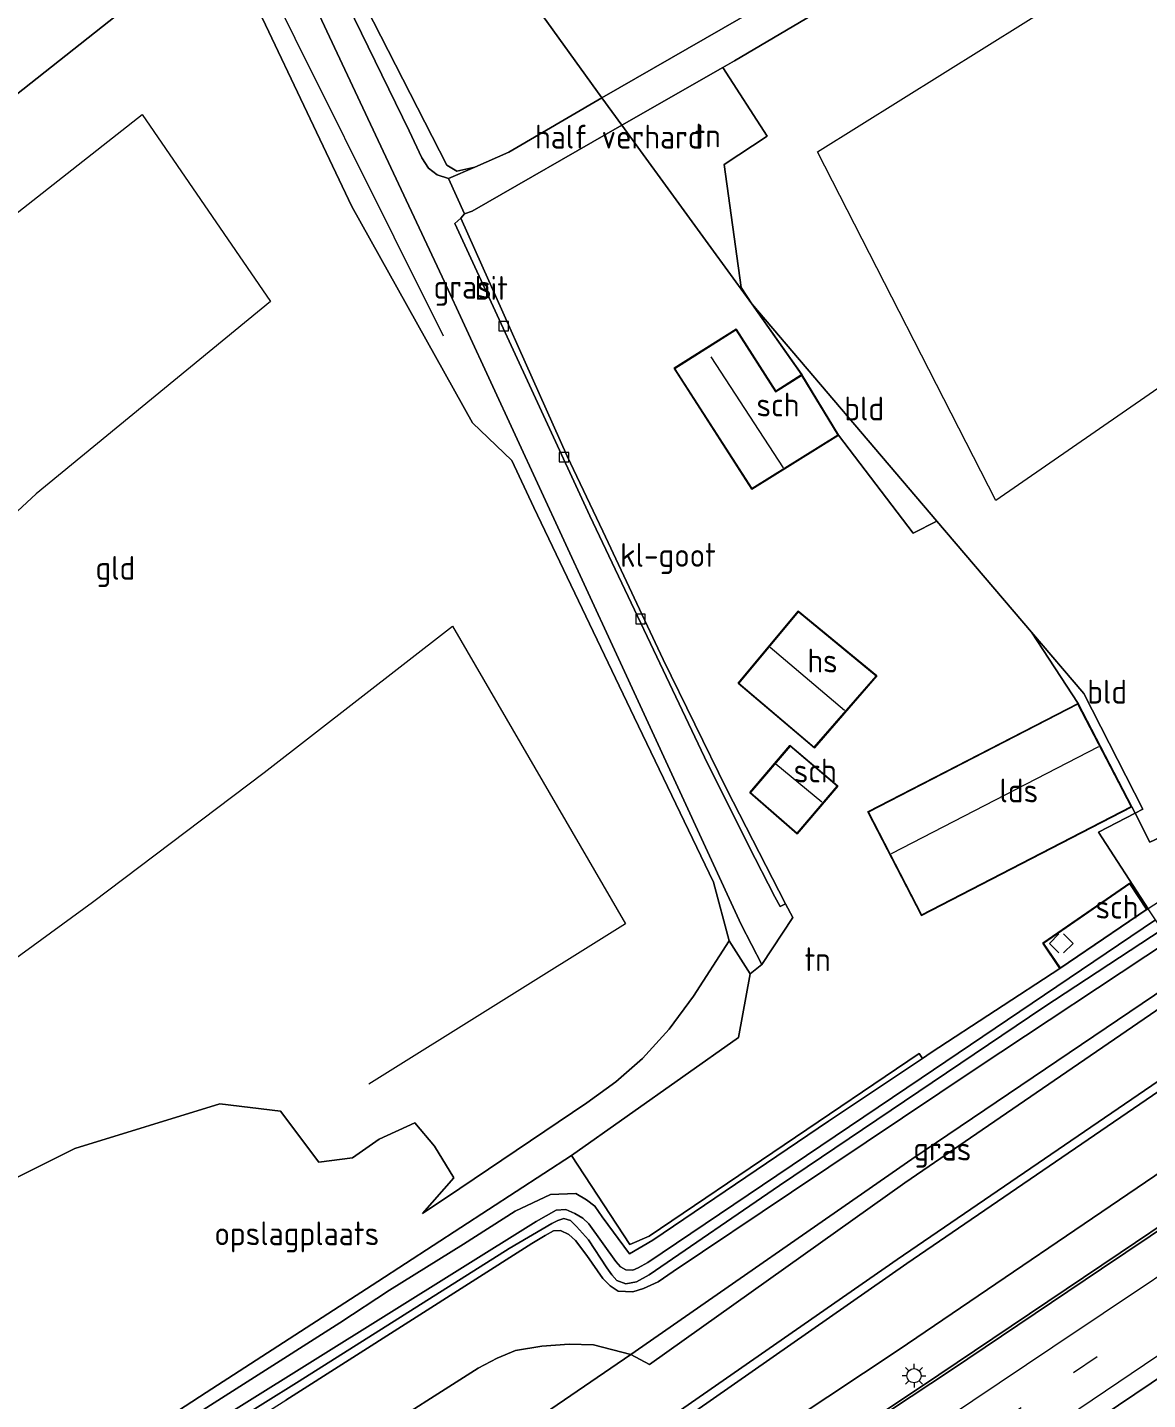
# Model space of a CAD drawing. Extents: x 253736 to 255979, y 477184 to 479215.
# Drawn here: x 254436.2 to 254554, y 477826.2 to 477970.5 of the extents above; entities that cross this region are included whole.
import ezdxf
from ezdxf.enums import TextEntityAlignment as Align

# ---------------------------------------------------------------- set-up
doc = ezdxf.new("R2010")
doc.units = 0
doc.linetypes.add('39strp', pattern=[12, 3, -9])
for name, color, linetype, lineweight in [('af-bs-doorgang', 8, 'Continuous', 18), ('af-bs-haag', 8, 'haag', 18), ('af-bs-rasterhekwerk', 8, 'hekwerk', 18), ('bp-b5-bomenstruiken', 8, 'Continuous', 18), ('bp-b5-grasland', 8, 'Continuous', 18), ('bp-bs-bomenrij', 8, 'laanbep', 18), ('gw-bs-insteekwatergang', 8, 'Continuous', 18), ('gw-bs-kruinlijn', 8, 'Continuous', 18), ('gw-bs-teenlijn', 8, 'Continuous', 18), ('kd-bs-dakrand', 8, 'Continuous', 18), ('kd-bs-maaiveldlijn', 8, 'Continuous', 18), ('kd-bs-nok', 8, 'Continuous', 18), ('mk-bs-39streep 0.15', 8, '39strp', 18), ('mk-bs-streep 0.15', 8, 'Continuous', 18), ('og-b5-bebouwing', 8, 'Continuous', 18), ('og-b5-grond_ingericht', 8, 'Continuous', 18), ('og-b5-water', 8, 'Continuous', 18), ('og-bs-hoogtelijn', 8, 'Continuous', 18), ('og-bs-hulpgeometrie', 8, 'Continuous', 18), ('og-bs-terreinafscheiding', 8, 'Continuous', 18), ('vh-b5-verh_soort', 8, 'Continuous', 18), ('wh-bs-kolk', 8, 'Continuous', 18), ('wh-bs-waterlijn', 8, 'Continuous', 18), ('wm-bs-lichtmast', 8, 'Continuous', 18)]:
    doc.layers.add(name, color=color, linetype=linetype, lineweight=lineweight)
doc.styles.add('rtw_iso', font='isocp.shx')
doc.linetypes.add('haag', pattern='A,7,-1.5,[1,RTW.shx,S=0.75,R=45,X=0,Y=0],-1.5', length=10)
doc.linetypes.add('hekwerk', pattern='A,7,-1.5,[1,RTW.shx,S=0.75,R=0,X=0,Y=0],-1.5', length=10)
doc.linetypes.add('laanbep', pattern='A,20,-1,[4,RTW.shx,S=0.75,R=0,X=0,Y=0],-1', length=22)

# ---------------------------------------------------------------- blocks, each defined once
blk = doc.blocks.new('dtbattr-r')
at = {"style": 'rtw_iso'}
blk.add_attdef('TAG', text='', height=2.5, dxfattribs=at).set_placement((0, 0), align=Align.MIDDLE_CENTER)
blk = doc.blocks.new('kolk')
blk.add_lwpolyline([(-0.5, -0.5), (0.5, -0.5), (0.5, 0.5), (-0.5, 0.5)], close=True)
blk = doc.blocks.new('RW1 Buren totaal_ACAD_1_FMEBLOCK76')
at = {"layer": 'og-b5-grond_ingericht'}
for points in [[(-5.55, 40.06, 23.86), (-0.29, 32.62, 23.85), (-3.02, 30.88, 23.85), (-7.19, 37.39, 23.85), (-13.69, 33.29, 23.85), (-5.52, 20.59, 23.85), (3.58, 26.26, 23.85), (11.42, 15.96, 23.72), (13.92, 17.22, 23.69), (23.88, 5.54, 23.57), (28.77, -1.96, 23.64), (6.65, -13.36, 23.64), (12.29, -24.24, 23.64), (34.42, -12.82, 23.64), (34.77, -13.49, 23.45), (30.93, -15.5, 23.51), (36.13, -23.53, 23.51), (36.03, -23.6, 23.52), (34.21, -20.87, 23.52), (25.05, -27.17, 23.52), (26.86, -29.81, 23.52), (13.33, -38.66, 23.43), (12.41, -39.28, 23.42), (12.06, -38.75, 23.48), (-16.32, -57.96, 23.41), (-18.38, -58.84, 23.41), (-24.49, -49.47, 23.55), (-6.94, -37.09, 23.62), (-5.7, -30.38, 23.62), (-4.48, -29.4, 23.69), (-1.23, -24.46, 23.83), (-1.98, -23.01, 23.76), (-8.21, -10.93, 23.84), (-14.85, 2.66, 23.92), (-21.21, 16.16, 23.95), (-24.94, 24.05, 23.95), (-36.13, 49.09, 23.85), (-35.74, 49.54, 23.82), (-34.93, 49.81, 23.81), (-19.22, 58.84, 23.84)], [(1.04, -6.63, 24.04), (7.62, 0.94, 24.04), (-0.67, 7.74, 24.04), (-6.98, 0.18, 24.04)], [(3.5, -10.66, 23.96), (-1.53, -6.39, 23.96), (-5.73, -11.33, 23.96), (-0.76, -15.65, 23.96)]]:
    blk.add_polyline3d(points, close=True, dxfattribs=at)
blk = doc.blocks.new('RW1 Buren totaal_ACAD_1_FMEBLOCK80')
at = {"layer": 'og-b5-grond_ingericht'}
for points in [[(42.3, 27.66, 23.36), (44.96, 28.61, 23.36), (45.62, 26.74, 23.41), (47.02, 23.42, 23.46), (47.23, 22.88, 23.48), (44.73, 19.21, 23.3), (41.5, 17.18, 23.29), (36.64, 13.27, 23.29), (5.61, -11.24, 22.98), (-2.16, -14.27, 22.98), (-17.75, -24.03, 22.95), (-34.61, -34.93, 22.95), (-44.69, -43.28, 22.91), (-47.23, -40.87, 22.91), (-30.47, -24.96, 22.89), (-25.17, -21.96, 22.93), (-21.63, -19.74, 22.95), (-16.74, -16.57, 22.93), (-14.22, -14.3, 22.93), (-25.96, 4.7, 22.91), (-7.64, 16.62, 23.78), (-12, 26.02, 23.65), (-4.19, 29.77, 23.69), (-1.06, 24.14, 23.74), (20.26, 35.24, 23.53), (23.83, 37.24, 23.54), (26.55, 39.1, 23.46), (32.65, 43.28, 23.29), (38.91, 28.89, 23.32), (39.51, 27.79, 23.33), (40.1, 26.99, 23.34), (40.98, 26.77, 23.35)], [(15.31, 19.97, 23.83), (10.7, 28.98, 23.83), (7.22, 27.08, 23.83), (6.92, 27.65, 23.83), (-1.28, 23.46, 23.83), (-4.32, 29.29, 23.83), (-11.51, 25.64, 23.83), (-6.66, 16.02, 23.83), (0.6, 19.56, 23.83), (0.5, 19.74, 23.83), (1.06, 20.01, 23.83), (4.09, 14.24, 23.83)]]:
    blk.add_polyline3d(points, close=True, dxfattribs=at)
blk = doc.blocks.new('nokplat')
for p, q in [((-0.25, 1), (-1.25, 0)), ((-1.25, 0), (-0.25, -1)), ((0.25, 1), (1.25, 0)), ((1.25, 0), (0.25, -1))]:
    blk.add_line(p, q)
blk = doc.blocks.new('lantaarnpaal')
for p, q in [((-0.75, 0), (-1.25, 0)), ((-0.88, 0.88), (-0.53, 0.53)), ((0, 0.75), (0, 1.25)), ((0.53, 0.53), (0.88, 0.88)), ((0.75, 0), (1.25, 0)), ((-0.53, -0.53), (-0.88, -0.88)), ((0, -0.75), (0, -1.25)), ((0.53, -0.53), (0.88, -0.88))]:
    blk.add_line(p, q)
blk.add_circle((0, 0), 0.75)
blk = doc.blocks.new('Deel_d28hz')
at = {"layer": 'af-bs-doorgang'}
for points in [[(254513.428, 477871.989, 23.691), (254516.673, 477876.929, 23.832)], [(254510.005, 477874.458, 23.61), (254512.208, 477871.009, 23.616)]]:
    blk.add_polyline3d(points, dxfattribs=at)
at = {"layer": 'af-bs-haag'}
blk.add_polyline3d([(254512.208, 477871.009, 23.616), (254510.972, 477864.298, 23.622), (254493.418, 477851.92, 23.547)], dxfattribs=at)
at = {"layer": 'af-bs-rasterhekwerk'}
for points in [[(254496.603, 477963.125, 23.877), (254518.334, 477975.625, 23.902), (254547.648, 477992.821, 23.782), (254563.469, 478001.972, 23.812), (254567.416, 478004.218, 23.785), (254569.641, 478004.716, 23.581), (254560.083, 478021.594, 23.05), (254552.646, 478034.727, 22.948), (254476.62, 477990.886, 23.637)], [(254498.691, 477960.225, 23.843), (254509.337, 477966.317, 23.833), (254510.535, 477967.003, 23.875), (254543.354, 477986.378, 23.788), (254561.595, 477996.942, 23.722), (254570.365, 478001, 23.668), (254579.736, 478005.228, 23.527), (254587.348, 478008.259, 23.482), (254592.489, 478010.174, 23.41), (254597.826, 478011.974, 23.374), (254602.681, 478013.83, 23.449), (254608.313, 478016.55, 23.356), (254613.556, 478019.86, 23.317), (254614.94, 478018.147, 23.302), (254635.767, 477995.244, 23.224), (254655.732, 477973.404, 23.269), (254670.026, 477957.378, 23.275), (254672.745, 477955.321, 23.104)], [(254496.603, 477963.125, 23.877), (254486.839, 477957.386, 23.775), (254483.233, 477955.825, 23.778), (254481.353, 477955.414, 23.781), (254480.31, 477956.052, 23.778), (254465.656, 477984.721, 23.76), (254476.62, 477990.886, 23.637)], [(254455.985, 477981.968, 23.457), (254456.195, 477981.429, 23.481), (254453.697, 477977.757, 23.301), (254450.468, 477975.73, 23.289), (254445.61, 477971.822, 23.292), (254414.578, 477947.311, 22.977), (254379.994, 477919.715, 22.962), (254376.729, 477916.878, 22.794), (254375.179, 477915.531, 22.794), (254356.523, 477897.772, 22.86), (254346.651, 477891.643, 22.797)], [(254456.195, 477981.429, 23.481), (254470.317, 477951.696, 23.1), (254483.003, 477928.959, 23.409), (254487.131, 477924.967, 23.694), (254489.45, 477920.041, 23.667), (254500.008, 477898, 23.856), (254508.329, 477880.627, 23.817), (254510.005, 477874.458, 23.61), (254506.234, 477868.644, 23.637), (254503.671, 477865.185, 23.565), (254500.861, 477862.103, 23.505), (254498.062, 477859.665, 23.385), (254495.022, 477857.444, 23.355), (254481.679, 477848.417, 23.508), (254477.76, 477845.81, 23.706), (254481.026, 477849.564, 23.538), (254479.004, 477852.887, 23.382), (254476.946, 477855.347, 23.295), (254473.182, 477853.635, 23.283), (254470.382, 477851.659, 23.334), (254466.838, 477851.202, 23.28), (254462.809, 477856.566, 23.151), (254456.441, 477857.338, 22.92), (254441.2, 477852.63, 22.644), (254434.588, 477849.332, 22.641)], [(254482.167, 477950.928, 23.82), (254482.98, 477951.197, 23.814), (254498.691, 477960.225, 23.843)], [(254516.673, 477876.929, 23.832), (254515.925, 477878.379, 23.76), (254509.694, 477890.455, 23.841)], [(254513.428, 477871.989, 23.691), (254512.208, 477871.009, 23.616)], [(254530.315, 477862.108, 23.415), (254529.969, 477862.641, 23.481), (254501.587, 477843.431, 23.406), (254499.529, 477842.55, 23.406), (254493.418, 477851.92, 23.547), (254473.054, 477838.656, 23.616), (254455, 477826.972, 23.37), (254440.852, 477817.768, 23.244), (254427.266, 477808.949, 23.298), (254406.956, 477795.659, 23.262), (254389.237, 477784.532, 23.478), (254369.043, 477771.442, 23.481), (254362.865, 477767.431, 23.483)]]:
    blk.add_polyline3d(points, dxfattribs=at)
at = {"layer": 'bp-b5-bomenstruiken'}
for points in [[(254562.848, 477865.018, 27.81), (254527.641, 477840.983, 27.783), (254502.004, 477823.135, 27.657)], [(254480.057, 477817.6, 23.169), (254499.657, 477830.994, 23.187), (254501.613, 477829.925, 24.303), (254528.446, 477849.032, 24.375), (254559.294, 477870.165, 24.384)], [(254471.94, 477822.119, 23.058), (254483.584, 477829.537, 23.148), (254485.606, 477830.593, 23.073), (254487.515, 477831.415, 23.097), (254490.294, 477831.863, 23.133), (254493.176, 477832.075, 23.154), (254495.723, 477831.981, 23.151), (254499.657, 477830.994, 23.187), (254480.057, 477817.6, 23.169)]]:
    blk.add_polyline3d(points, dxfattribs=at)
for points in [[(254563.357, 477864.281, 27.888), (254528.664, 477840.552, 27.906), (254496.137, 477817.825, 27.699), (254472.313, 477802.457, 27.684), (254448.265, 477787.514, 27.579), (254427.563, 477774.889, 27.552), (254418.193, 477769.23, 27.552), (254414.24, 477767.209, 27.465), (254413.54, 477766.996, 27.504), (254413.225, 477767.199, 27.507), (254413.346, 477767.523, 27.513), (254414.104, 477767.983, 27.507), (254440.393, 477784.179, 27.504), (254464.457, 477798.937, 27.585), (254482.926, 477810.315, 27.648), (254502.004, 477823.135, 27.657), (254527.641, 477840.983, 27.783), (254562.848, 477865.018, 27.81)], [(254567.461, 477858.338, 23.451), (254557.482, 477851.608, 23.451), (254527.856, 477831.49, 23.442), (254497.971, 477811.65, 23.535), (254472.118, 477794.437, 23.292), (254445.482, 477778.433, 23.292), (254423.849, 477765.151, 23.313), (254419.391, 477762.237, 23.313), (254415.754, 477760.2, 23.319), (254412.448, 477758.518, 23.271), (254409.125, 477757.389, 23.25), (254407.308, 477757.001, 23.247), (254414.24, 477767.209, 27.465), (254418.193, 477769.23, 27.552), (254427.563, 477774.889, 27.552), (254448.265, 477787.514, 27.579), (254472.313, 477802.457, 27.684), (254496.137, 477817.825, 27.699), (254528.664, 477840.552, 27.906), (254563.357, 477864.281, 27.888)]]:
    blk.add_polyline3d(points, close=True, dxfattribs=at)
at = {"layer": 'bp-b5-grasland'}
for points in [[(254459.618, 477987.32, 23.715), (254479.806, 477944.277, 23.727), (254497.706, 477905.534, 23.892), (254511.251, 477876.198, 23.757), (254513.428, 477871.989, 23.691), (254512.208, 477871.009, 23.616), (254510.005, 477874.458, 23.61), (254508.329, 477880.627, 23.817), (254500.008, 477898, 23.856), (254489.45, 477920.041, 23.667), (254487.131, 477924.967, 23.694), (254483.003, 477928.959, 23.409), (254470.317, 477951.696, 23.1), (254456.195, 477981.429, 23.481)], [(254554.803, 477876.671, 22.161), (254530.162, 477860.03, 22.194), (254501.442, 477840.649, 22.194), (254500.405, 477840.082, 22.194), (254499.851, 477839.856, 22.197), (254499.107, 477839.876, 22.2), (254498.566, 477840.196, 22.197), (254498.056, 477840.767, 22.197), (254495.221, 477844.731, 22.191), (254494.609, 477845.297, 22.173), (254493.744, 477845.815, 22.173), (254492.818, 477846.225, 22.167), (254491.811, 477846.159, 22.164), (254489.686, 477844.974, 22.164), (254450.699, 477820.603, 22.08)], [(254449.961, 477822.144, 23.361), (254469.046, 477834.316, 23.538), (254474.269, 477837.749, 23.607), (254482.038, 477842.592, 23.496), (254487.496, 477846.063, 23.484), (254491.197, 477847.816, 23.508), (254493.849, 477847.913, 23.514), (254494.973, 477847.232, 23.448), (254495.854, 477846.569, 23.391), (254496.624, 477845.442, 23.307), (254499.521, 477841.575, 23.274), (254501.976, 477843.013, 23.28), (254520.445, 477855.5, 23.424), (254530.315, 477862.108, 23.415), (254531.24, 477862.727, 23.43), (254544.767, 477871.575, 23.523), (254553.942, 477877.788, 23.523), (254554.038, 477877.853, 23.514)], [(254556.283, 477874.527, 23.325), (254536.078, 477861.113, 23.34), (254516.544, 477848.054, 23.247), (254504.117, 477839.692, 23.271), (254502.518, 477838.629, 23.271), (254500.974, 477837.927, 23.124), (254499.874, 477837.574, 23.058), (254498.31, 477837.641, 23.034), (254497.467, 477838.187, 23.013), (254496.718, 477838.983, 22.956), (254495.009, 477841.38, 22.854), (254493.831, 477842.951, 22.818), (254493.127, 477843.607, 22.764), (254492.267, 477844.019, 22.716), (254491.516, 477843.971, 22.698), (254490.649, 477843.496, 22.674), (254489.23, 477842.649, 22.701), (254463.382, 477826.19, 22.866)], [(254438.048, 477811.506, 21.939), (254464.785, 477828.17, 22.05), (254486.859, 477842.112, 22.083), (254491.343, 477844.77, 22.158), (254491.978, 477845.085, 22.158), (254492.592, 477845.271, 22.161), (254493.299, 477845.062, 22.149), (254493.952, 477844.439, 22.119), (254495.188, 477843.036, 22.101), (254497.118, 477840.096, 22.197), (254497.638, 477839.358, 22.176), (254498.186, 477838.762, 22.173), (254499.114, 477838.395, 22.167), (254500.262, 477838.623, 22.164), (254501.59, 477839.349, 22.164), (254515.28, 477848.746, 22.125), (254543.073, 477867.507, 22.161), (254555.506, 477875.653, 22.164)], [(254558.492, 477871.327, 23.37), (254529.194, 477851.504, 23.223), (254499.657, 477830.994, 23.187), (254495.723, 477831.981, 23.151), (254493.176, 477832.075, 23.154), (254490.294, 477831.863, 23.133), (254487.515, 477831.415, 23.097), (254485.606, 477830.593, 23.073), (254483.584, 477829.537, 23.148), (254471.94, 477822.119, 23.058)], [(254463.382, 477826.19, 22.866), (254489.23, 477842.649, 22.701), (254490.649, 477843.496, 22.674), (254491.516, 477843.971, 22.698), (254492.267, 477844.019, 22.716), (254493.127, 477843.607, 22.764), (254493.831, 477842.951, 22.818), (254495.009, 477841.38, 22.854), (254496.718, 477838.983, 22.956), (254497.467, 477838.187, 23.013), (254498.31, 477837.641, 23.034), (254499.874, 477837.574, 23.058), (254500.974, 477837.927, 23.124), (254502.518, 477838.629, 23.271), (254504.117, 477839.692, 23.271), (254516.544, 477848.054, 23.247), (254536.078, 477861.113, 23.34), (254556.283, 477874.527, 23.325)], [(254440.852, 477817.768, 23.244), (254455, 477826.972, 23.37), (254473.054, 477838.656, 23.616), (254493.418, 477851.92, 23.547), (254499.529, 477842.55, 23.406), (254501.587, 477843.431, 23.406), (254529.969, 477862.641, 23.481), (254530.315, 477862.108, 23.415), (254520.445, 477855.5, 23.424), (254501.976, 477843.013, 23.28), (254499.521, 477841.575, 23.274), (254496.624, 477845.442, 23.307), (254495.854, 477846.569, 23.391), (254494.973, 477847.232, 23.448), (254493.849, 477847.913, 23.514), (254491.197, 477847.816, 23.508), (254487.496, 477846.063, 23.484), (254482.038, 477842.592, 23.496), (254474.269, 477837.749, 23.607), (254469.046, 477834.316, 23.538), (254449.961, 477822.144, 23.361)]]:
    blk.add_polyline3d(points, dxfattribs=at)
for points in [[(254458.949, 477999.84, 23.79), (254465.656, 477984.721, 23.76), (254480.31, 477956.052, 23.778), (254481.353, 477955.414, 23.781), (254483.233, 477955.825, 23.778), (254480.477, 477954.62, 23.76), (254479.272, 477955.029, 23.748), (254478.372, 477955.736, 23.793), (254477.687, 477956.819, 23.82), (254476.334, 477959.657, 23.865), (254464.148, 477984.663, 23.667), (254453.956, 478006.634, 23.865), (254455.068, 478008.553, 23.787)], [(254559.294, 477870.165, 24.384), (254528.446, 477849.032, 24.375), (254501.613, 477829.925, 24.303), (254499.657, 477830.994, 23.187), (254529.194, 477851.504, 23.223), (254558.492, 477871.327, 23.37)], [(254570.122, 477854.485, 23.781), (254551.101, 477841.666, 23.746), (254530.118, 477827.548, 23.735), (254510.381, 477814.439, 23.666), (254491.089, 477801.6, 23.652), (254471.968, 477788.807, 23.579), (254452.223, 477775.536, 23.556), (254443.049, 477769.432, 23.555), (254439.525, 477767.24, 23.572), (254432.339, 477763.311, 23.52), (254416.518, 477754.488, 23.459), (254400.28, 477745.066, 23.415), (254384.634, 477735.82, 23.39), (254381.923, 477739.756, 23.241), (254384, 477740.951, 23.244), (254404.6, 477752.652, 23.247), (254410.482, 477754.505, 23.244), (254430.572, 477766.745, 23.187), (254453.124, 477781.341, 23.199), (254472.118, 477794.437, 23.292), (254497.971, 477811.65, 23.535), (254527.856, 477831.49, 23.442), (254557.482, 477851.608, 23.451), (254567.461, 477858.338, 23.451)]]:
    blk.add_polyline3d(points, close=True, dxfattribs=at)
at = {"layer": 'bp-bs-bomenrij'}
blk.add_polyline3d([(254479.956, 477938.072, 23.676), (254459.159, 477979.796, 23.67)], dxfattribs=at)
at = {"layer": 'gw-bs-insteekwatergang'}
for points in [[(254554.038, 477877.853, 23.514), (254553.942, 477877.788, 23.523)], [(254365.932, 477762.976, 22.81), (254391.923, 477780.111, 22.803), (254417.711, 477797.369, 22.875), (254437.08, 477809.613, 22.938), (254463.382, 477826.19, 22.866), (254489.23, 477842.649, 22.701), (254490.649, 477843.496, 22.674), (254491.516, 477843.971, 22.698), (254492.267, 477844.019, 22.716), (254493.127, 477843.607, 22.764), (254493.831, 477842.951, 22.818), (254495.009, 477841.38, 22.854), (254496.718, 477838.983, 22.956), (254497.467, 477838.187, 23.013), (254498.31, 477837.641, 23.034), (254499.874, 477837.574, 23.058), (254500.974, 477837.927, 23.124), (254502.518, 477838.629, 23.271), (254504.117, 477839.692, 23.271), (254516.544, 477848.054, 23.247), (254536.078, 477861.113, 23.34), (254556.283, 477874.527, 23.325)], [(254544.767, 477871.575, 23.523), (254531.24, 477862.727, 23.43), (254530.315, 477862.108, 23.415), (254520.445, 477855.5, 23.424), (254501.976, 477843.013, 23.28)], [(254363.464, 477766.561, 23.57), (254374.31, 477773.638, 23.607), (254388.386, 477783.029, 23.511), (254407.111, 477795.092, 23.307), (254431.161, 477810.281, 23.298), (254449.961, 477822.144, 23.361), (254469.046, 477834.316, 23.538), (254474.269, 477837.749, 23.607), (254482.038, 477842.592, 23.496), (254487.496, 477846.063, 23.484), (254491.197, 477847.816, 23.508), (254493.849, 477847.913, 23.514), (254494.973, 477847.232, 23.448), (254495.854, 477846.569, 23.391), (254496.624, 477845.442, 23.307), (254499.521, 477841.575, 23.274), (254501.976, 477843.013, 23.28)]]:
    blk.add_polyline3d(points, dxfattribs=at)
at = {"layer": 'gw-bs-kruinlijn'}
blk.add_polyline3d([(254563.357, 477864.281, 27.888), (254528.664, 477840.552, 27.906), (254496.137, 477817.825, 27.699), (254472.313, 477802.457, 27.684), (254448.265, 477787.514, 27.579), (254427.563, 477774.889, 27.552), (254418.193, 477769.23, 27.552), (254414.24, 477767.209, 27.465), (254413.54, 477766.996, 27.504), (254413.225, 477767.199, 27.507), (254413.346, 477767.523, 27.513), (254414.104, 477767.983, 27.507), (254440.393, 477784.179, 27.504), (254464.457, 477798.937, 27.585), (254482.926, 477810.315, 27.648), (254502.004, 477823.135, 27.657), (254527.641, 477840.983, 27.783), (254562.848, 477865.018, 27.81)], dxfattribs=at)
at = {"layer": 'gw-bs-teenlijn'}
blk.add_polyline3d([(254558.492, 477871.327, 23.37), (254529.194, 477851.504, 23.223), (254499.657, 477830.994, 23.187), (254480.057, 477817.6, 23.169)], dxfattribs=at)
at = {"layer": 'kd-bs-dakrand'}
for points in [[(254510.703, 477938.712, 25.996), (254514.871, 477932.196, 25.966), (254517.606, 477933.934, 25.318), (254521.421, 477927.662, 25.487), (254512.401, 477922.043, 25.919), (254504.289, 477934.664, 25.87), (254510.703, 477938.712, 25.996)], [(254525.455, 477902.317, 26.404), (254517.24, 477909.053, 26.58), (254510.997, 477901.576, 26.51), (254518.939, 477894.826, 26.55), (254525.455, 477902.317, 26.404)], [(254552.256, 477888.585, 25.865), (254546.653, 477899.359, 25.639), (254524.622, 477888.011, 25.552), (254530.222, 477877.216, 25.733), (254552.256, 477888.585, 25.865)], [(254521.341, 477890.724, 26.028), (254516.385, 477894.928, 26.03), (254512.247, 477890.065, 25.614), (254517.141, 477885.812, 25.576), (254521.341, 477890.724, 26.028)], [(254553.873, 477877.801, 25.223), (254552.107, 477880.452, 25.575), (254543.026, 477874.205, 25.68), (254544.78, 477871.644, 25.26), (254553.873, 477877.801, 25.223)]]:
    blk.add_polyline3d(points, dxfattribs=at)
at = {"layer": 'kd-bs-maaiveldlijn'}
for points in [[(254512.386, 477921.975, 23.85), (254521.489, 477927.646, 23.85), (254517.622, 477934.003, 23.85), (254514.886, 477932.265, 23.85), (254510.718, 477938.781, 23.85), (254504.22, 477934.679, 23.85), (254512.386, 477921.975, 23.85)], [(254518.944, 477894.756, 24.036), (254525.527, 477902.323, 24.036), (254517.233, 477909.123, 24.036), (254510.927, 477901.57, 24.036), (254518.944, 477894.756, 24.036)], [(254552.323, 477888.564, 23.637), (254546.674, 477899.426, 23.637), (254524.555, 477888.032, 23.637), (254530.201, 477877.149, 23.637), (254552.323, 477888.564, 23.637)], [(254521.411, 477890.73, 23.961), (254516.379, 477894.998, 23.961), (254512.177, 477890.06, 23.961), (254517.146, 477885.741, 23.961), (254521.411, 477890.73, 23.961)], [(254552.121, 477880.522, 23.523), (254542.957, 477874.218, 23.523), (254544.767, 477871.575, 23.523), (254553.942, 477877.788, 23.523), (254552.121, 477880.522, 23.523)]]:
    blk.add_polyline3d(points, dxfattribs=at)
at = {"layer": 'kd-bs-nok'}
for points in [[(254508.067, 477935.896, 28.389), (254515.659, 477924.227, 28.401)], [(254522.13, 477898.689, 31.245), (254514.284, 477905.334, 31.23)], [(254527.041, 477883.651, 27.774), (254548.854, 477894.895, 27.765)], [(254519.742, 477889.066, 28.374), (254514.912, 477893.069, 28.374)]]:
    blk.add_polyline3d(points, dxfattribs=at)
at = {"layer": 'mk-bs-39streep 0.15'}
blk.add_polyline3d([(254574.567, 477848.047, 24.011), (254558.652, 477837.402, 23.983), (254540.7, 477825.377, 23.951), (254516.286, 477809.016, 23.903), (254495.732, 477795.25, 23.896), (254473.347, 477780.37, 23.848), (254454.252, 477767.606, 23.83), (254445.699, 477761.922, 23.821), (254430.356, 477751.749, 23.795), (254415.33, 477742.091, 23.795), (254398.076, 477731.188, 23.747)], dxfattribs=at)
at = {"layer": 'mk-bs-streep 0.15'}
for points in [[(254572.572, 477850.936, 23.965), (254565.283, 477845.974, 23.962), (254544.013, 477831.751, 23.923), (254513.158, 477811.045, 23.871), (254489.678, 477795.382, 23.831), (254469.944, 477782.239, 23.8), (254448.423, 477767.83, 23.794)], [(254576.537, 477845.194, 24.086), (254560.458, 477834.469, 24.066), (254542.775, 477822.532, 24.049), (254518.21, 477806.147, 23.991), (254497.642, 477792.356, 23.967), (254475.347, 477777.546, 23.918), (254456.114, 477764.64, 23.917), (254448.905, 477759.867, 23.905), (254432.318, 477748.924, 23.88), (254417.29, 477739.228, 23.887), (254399.936, 477728.274, 23.843)]]:
    blk.add_polyline3d(points, dxfattribs=at)
at = {"layer": 'og-b5-bebouwing'}
for points in [[(254517.622, 477934.003, 23.85), (254521.489, 477927.646, 23.85), (254512.386, 477921.975, 23.85), (254504.22, 477934.679, 23.85), (254510.718, 477938.781, 23.85), (254514.886, 477932.265, 23.85)], [(254518.944, 477894.756, 24.036), (254510.927, 477901.57, 24.036), (254517.233, 477909.123, 24.036), (254525.527, 477902.323, 24.036)], [(254552.323, 477888.564, 23.637), (254530.201, 477877.149, 23.637), (254524.555, 477888.032, 23.637), (254546.674, 477899.426, 23.637)], [(254521.411, 477890.73, 23.961), (254517.146, 477885.741, 23.961), (254512.177, 477890.06, 23.961), (254516.379, 477894.998, 23.961)], [(254553.942, 477877.788, 23.523), (254544.767, 477871.575, 23.523), (254542.957, 477874.218, 23.523), (254552.121, 477880.522, 23.523)]]:
    blk.add_polyline3d(points, close=True, dxfattribs=at)
at = {"layer": 'og-b5-grond_ingericht'}
for points in [[(254560.083, 478021.594, 23.05), (254569.641, 478004.716, 23.581), (254567.416, 478004.218, 23.785), (254563.469, 478001.972, 23.812), (254547.648, 477992.821, 23.782), (254518.334, 477975.625, 23.902), (254496.603, 477963.125, 23.877), (254476.62, 477990.886, 23.637), (254552.646, 478034.727, 22.948)], [(254496.603, 477963.125, 23.877), (254486.839, 477957.386, 23.775), (254483.233, 477955.825, 23.778), (254481.353, 477955.414, 23.781), (254480.31, 477956.052, 23.778), (254465.656, 477984.721, 23.76), (254476.62, 477990.886, 23.637)], [(254512.357, 477941.451, 23.86), (254498.691, 477960.225, 23.843), (254509.337, 477966.317, 23.833), (254513.984, 477959.101, 23.755), (254509.476, 477956.105, 23.938), (254511.245, 477943.155, 23.857)], [(254531.831, 477918.606, 23.691), (254529.331, 477917.348, 23.715), (254521.489, 477927.646, 23.85), (254517.622, 477934.003, 23.85), (254512.357, 477941.451, 23.86)], [(254552.677, 477887.895, 23.451), (254552.323, 477888.564, 23.637), (254546.674, 477899.426, 23.637), (254541.79, 477906.923, 23.574), (254547.274, 477900.491, 23.517), (254553.485, 477888.317, 23.394)], [(254559.007, 477881.072, 23.224), (254554.038, 477877.853, 23.514), (254548.837, 477885.891, 23.514), (254552.677, 477887.895, 23.451), (254554.213, 477884.867, 23.431), (254555.809, 477885.569, 23.386)]]:
    blk.add_polyline3d(points, close=True, dxfattribs=at)
for points in [[(254655.732, 477973.404, 23.269), (254670.026, 477957.378, 23.275), (254672.745, 477955.321, 23.104), (254671.585, 477954.546, 23.074), (254667.228, 477952.028, 23.074), (254663.285, 477949.465, 23.179), (254642.834, 477936.984, 23.149), (254617.3, 477919.829, 23.158), (254574.264, 477890.956, 23.065), (254559.007, 477881.072, 23.224), (254555.809, 477885.569, 23.386), (254554.213, 477884.867, 23.431), (254552.677, 477887.895, 23.451), (254553.485, 477888.317, 23.394), (254547.274, 477900.491, 23.517), (254541.79, 477906.923, 23.574), (254531.831, 477918.606, 23.691), (254512.357, 477941.451, 23.86), (254511.245, 477943.155, 23.857), (254509.476, 477956.105, 23.938), (254513.984, 477959.101, 23.755), (254509.337, 477966.317, 23.833), (254510.535, 477967.003, 23.875), (254543.354, 477986.378, 23.788)], [(254414.578, 477947.311, 22.977), (254445.61, 477971.822, 23.292)], [(254456.195, 477981.429, 23.481), (254470.317, 477951.696, 23.1), (254483.003, 477928.959, 23.409), (254487.131, 477924.967, 23.694), (254489.45, 477920.041, 23.667), (254500.008, 477898, 23.856), (254508.329, 477880.627, 23.817), (254510.005, 477874.458, 23.61), (254506.234, 477868.644, 23.637), (254503.671, 477865.185, 23.565), (254500.861, 477862.103, 23.505), (254498.062, 477859.665, 23.385), (254495.022, 477857.444, 23.355), (254481.679, 477848.417, 23.508), (254477.76, 477845.81, 23.706), (254481.026, 477849.564, 23.538), (254479.004, 477852.887, 23.382), (254476.946, 477855.347, 23.295), (254473.182, 477853.635, 23.283), (254470.382, 477851.659, 23.334), (254466.838, 477851.202, 23.28), (254462.809, 477856.566, 23.151), (254456.441, 477857.338, 22.92), (254441.2, 477852.63, 22.644), (254434.588, 477849.332, 22.641)], [(254434.588, 477849.332, 22.641), (254441.2, 477852.63, 22.644), (254456.441, 477857.338, 22.92), (254462.809, 477856.566, 23.151), (254466.838, 477851.202, 23.28), (254470.382, 477851.659, 23.334), (254473.182, 477853.635, 23.283), (254476.946, 477855.347, 23.295), (254479.004, 477852.887, 23.382), (254481.026, 477849.564, 23.538), (254477.76, 477845.81, 23.706), (254481.679, 477848.417, 23.508), (254495.022, 477857.444, 23.355), (254498.062, 477859.665, 23.385), (254500.861, 477862.103, 23.505), (254503.671, 477865.185, 23.565), (254506.234, 477868.644, 23.637), (254510.005, 477874.458, 23.61), (254512.208, 477871.009, 23.616), (254510.972, 477864.298, 23.622), (254493.418, 477851.92, 23.547), (254473.054, 477838.656, 23.616), (254455, 477826.972, 23.37), (254440.852, 477817.768, 23.244)]]:
    blk.add_polyline3d(points, dxfattribs=at)
at = {"layer": 'og-b5-water'}
for points in [[(254555.506, 477875.653, 22.164), (254543.073, 477867.507, 22.161), (254515.28, 477848.746, 22.125), (254501.59, 477839.349, 22.164), (254500.262, 477838.623, 22.164), (254499.114, 477838.395, 22.167), (254498.186, 477838.762, 22.173), (254497.638, 477839.358, 22.176), (254497.118, 477840.096, 22.197), (254495.188, 477843.036, 22.101), (254493.952, 477844.439, 22.119), (254493.299, 477845.062, 22.149), (254492.592, 477845.271, 22.161), (254491.978, 477845.085, 22.158), (254491.343, 477844.77, 22.158), (254486.859, 477842.112, 22.083), (254464.785, 477828.17, 22.05), (254438.048, 477811.506, 21.939)], [(254450.699, 477820.603, 22.08), (254489.686, 477844.974, 22.164), (254491.811, 477846.159, 22.164), (254492.818, 477846.225, 22.167), (254493.744, 477845.815, 22.173), (254494.609, 477845.297, 22.173), (254495.221, 477844.731, 22.191), (254498.056, 477840.767, 22.197), (254498.566, 477840.196, 22.197), (254499.107, 477839.876, 22.2), (254499.851, 477839.856, 22.197), (254500.405, 477840.082, 22.194), (254501.442, 477840.649, 22.194), (254530.162, 477860.03, 22.194), (254554.803, 477876.671, 22.161)]]:
    blk.add_polyline3d(points, dxfattribs=at)
at = {"layer": 'og-bs-hoogtelijn'}
for points in [[(254562.785, 477896.505, 23.236), (254601.147, 477922.172, 23.296), (254653.963, 477956.891, 23.155), (254629.599, 477984.038, 23.257), (254586.402, 477954.2, 23.449), (254538.022, 477920.782, 23.512), (254519.286, 477957.442, 23.77), (254567.48, 477987.559, 23.776), (254610.216, 478007.628, 23.392)], [(254388.794, 477914.637, 22.932), (254413.239, 477933.841, 22.875), (254448.283, 477961.371, 23.082), (254461.754, 477941.701, 22.953), (254437.113, 477921.483, 22.98), (254427.771, 477912.806, 22.911), (254418.083, 477902.555, 22.44), (254404.11, 477891.272, 22.362), (254424.822, 477865.263, 22.437), (254443.05, 477878.553, 22.593), (254461.107, 477892.179, 22.908), (254480.888, 477907.567, 23.106), (254499.102, 477876.27, 23.268), (254472.114, 477859.421, 23.106)]]:
    blk.add_polyline3d(points, dxfattribs=at)
at = {"layer": 'og-bs-hulpgeometrie'}
blk.add_polyline3d([(254567.461, 477858.338, 23.451), (254563.357, 477864.281, 27.888), (254562.848, 477865.018, 27.81), (254559.294, 477870.165, 24.384), (254558.492, 477871.327, 23.37), (254556.283, 477874.527, 23.325), (254555.506, 477875.653, 22.164), (254554.803, 477876.671, 22.161), (254554.038, 477877.853, 23.514), (254548.837, 477885.891, 23.514), (254552.677, 477887.895, 23.451), (254553.485, 477888.317, 23.394), (254547.274, 477900.491, 23.517), (254541.79, 477906.923, 23.574), (254531.831, 477918.606, 23.691), (254512.357, 477941.451, 23.86), (254498.691, 477960.225, 23.843), (254496.603, 477963.125, 23.877), (254476.62, 477990.886, 23.637), (254466.812, 478004.512, 23.628), (254459.773, 478014.291, 23.617)], dxfattribs=at)
at = {"layer": 'og-bs-terreinafscheiding'}
for points in [[(254454.138, 478010.425, 23.712), (254455.068, 478008.553, 23.787), (254453.956, 478006.634, 23.865), (254464.148, 477984.663, 23.667), (254476.334, 477959.657, 23.865), (254477.687, 477956.819, 23.82), (254478.372, 477955.736, 23.793), (254479.272, 477955.029, 23.748), (254480.477, 477954.62, 23.76), (254482.167, 477950.928, 23.82), (254481.777, 477950.478, 23.85)], [(254449.767, 478007.427, 23.802), (254459.618, 477987.32, 23.715), (254479.806, 477944.277, 23.727), (254497.706, 477905.534, 23.892), (254511.251, 477876.198, 23.757), (254513.428, 477871.989, 23.691)], [(254512.357, 477941.451, 23.86), (254511.245, 477943.155, 23.857), (254509.476, 477956.105, 23.938), (254513.984, 477959.101, 23.755), (254509.337, 477966.317, 23.833)], [(254483.233, 477955.825, 23.778), (254480.477, 477954.62, 23.76)], [(254509.694, 477890.455, 23.841), (254503.062, 477904.051, 23.925), (254496.696, 477917.55, 23.949), (254492.966, 477925.433, 23.952), (254481.777, 477950.478, 23.85), (254481.132, 477949.887, 23.79), (254495.336, 477919.177, 23.91), (254507.392, 477893.777, 23.841), (254512.02, 477884.514, 23.832), (254514.801, 477879.096, 23.79), (254515.34, 477878.098, 23.76), (254515.925, 477878.379, 23.76)], [(254512.357, 477941.451, 23.86), (254517.622, 477934.003, 23.85)], [(254521.489, 477927.646, 23.85), (254529.331, 477917.348, 23.715), (254531.831, 477918.606, 23.691)], [(254546.674, 477899.426, 23.637), (254541.79, 477906.923, 23.574)], [(254552.323, 477888.564, 23.637), (254552.677, 477887.895, 23.451)], [(254552.677, 477887.895, 23.451), (254554.213, 477884.867, 23.431), (254555.809, 477885.569, 23.386), (254559.007, 477881.072, 23.224)], [(254370.419, 477756.461, 22.812), (254391.69, 477770.145, 22.806), (254417.905, 477786.854, 22.923), (254444.267, 477803.821, 22.947), (254471.94, 477822.119, 23.058), (254483.584, 477829.537, 23.148), (254485.606, 477830.593, 23.073), (254487.515, 477831.415, 23.097), (254490.294, 477831.863, 23.133), (254493.176, 477832.075, 23.154), (254495.723, 477831.981, 23.151), (254499.657, 477830.994, 23.187), (254501.613, 477829.925, 24.303), (254528.446, 477849.032, 24.375), (254559.294, 477870.165, 24.384)], [(254472.118, 477794.437, 23.292), (254497.971, 477811.65, 23.535), (254527.856, 477831.49, 23.442), (254557.482, 477851.608, 23.451), (254567.461, 477858.338, 23.451)], [(254384.634, 477735.82, 23.39), (254400.28, 477745.066, 23.415), (254416.518, 477754.488, 23.459), (254432.339, 477763.311, 23.52), (254439.525, 477767.24, 23.572), (254443.049, 477769.432, 23.555), (254452.223, 477775.536, 23.556), (254471.968, 477788.807, 23.579), (254491.089, 477801.6, 23.652), (254510.381, 477814.439, 23.666), (254530.118, 477827.548, 23.735), (254551.101, 477841.666, 23.746), (254570.122, 477854.485, 23.781)], [(254570.298, 477854.229, 23.853), (254564.475, 477850.293, 23.798), (254549.127, 477839.985, 23.757), (254533.368, 477829.375, 23.733), (254518.476, 477819.518, 23.71), (254501.488, 477808.099, 23.672), (254486.627, 477798.22, 23.654), (254470.667, 477787.501, 23.612), (254453.118, 477775.883, 23.606), (254443.761, 477769.694, 23.566), (254439.287, 477766.911, 23.588), (254434.175, 477764.035, 23.541), (254416.702, 477754.304, 23.511), (254400.17, 477744.952, 23.433), (254383.477, 477735.047, 23.387)], [(254400.931, 477726.768, 23.831), (254418.124, 477737.594, 23.86), (254433.409, 477747.345, 23.872), (254450.106, 477758.378, 23.89), (254456.921, 477762.952, 23.86), (254468.643, 477770.693, 23.917), (254471.3, 477772.483, 23.946), (254476.455, 477775.804, 23.948), (254498.747, 477790.663, 23.984), (254519.299, 477804.451, 24.027), (254543.841, 477820.874, 24.075), (254561.434, 477832.723, 24.094), (254577.685, 477843.532, 24.113)]]:
    blk.add_polyline3d(points, dxfattribs=at)
at = {"layer": 'vh-b5-verh_soort'}
for points in [[(254543.354, 477986.378, 23.788), (254510.535, 477967.003, 23.875), (254509.337, 477966.317, 23.833), (254498.691, 477960.225, 23.843), (254496.603, 477963.125, 23.877), (254518.334, 477975.625, 23.902)], [(254464.148, 477984.663, 23.667), (254476.334, 477959.657, 23.865), (254477.687, 477956.819, 23.82), (254478.372, 477955.736, 23.793), (254479.272, 477955.029, 23.748), (254480.477, 477954.62, 23.76), (254482.167, 477950.928, 23.82), (254481.777, 477950.478, 23.85), (254481.132, 477949.887, 23.79), (254495.336, 477919.177, 23.91), (254507.392, 477893.777, 23.841), (254512.02, 477884.514, 23.832), (254514.801, 477879.096, 23.79), (254515.34, 477878.098, 23.76), (254515.925, 477878.379, 23.76), (254516.673, 477876.929, 23.832), (254513.428, 477871.989, 23.691), (254511.251, 477876.198, 23.757), (254497.706, 477905.534, 23.892), (254479.806, 477944.277, 23.727), (254459.618, 477987.32, 23.715)], [(254564.475, 477850.293, 23.798), (254549.127, 477839.985, 23.757), (254533.368, 477829.375, 23.733), (254518.476, 477819.518, 23.71)], [(254510.381, 477814.439, 23.666), (254530.118, 477827.548, 23.735), (254551.101, 477841.666, 23.746), (254570.122, 477854.485, 23.781)], [(254561.434, 477832.723, 24.094), (254543.841, 477820.874, 24.075)], [(254518.476, 477819.518, 23.71), (254533.368, 477829.375, 23.733), (254549.127, 477839.985, 23.757), (254564.475, 477850.293, 23.798)]]:
    blk.add_polyline3d(points, dxfattribs=at)
for points in [[(254498.691, 477960.225, 23.843), (254482.98, 477951.197, 23.814), (254482.167, 477950.928, 23.82), (254480.477, 477954.62, 23.76), (254483.233, 477955.825, 23.778), (254486.839, 477957.386, 23.775), (254496.603, 477963.125, 23.877)], [(254509.694, 477890.455, 23.841), (254515.925, 477878.379, 23.76), (254515.34, 477878.098, 23.76), (254514.801, 477879.096, 23.79), (254512.02, 477884.514, 23.832), (254507.392, 477893.777, 23.841), (254495.336, 477919.177, 23.91), (254481.132, 477949.887, 23.79), (254481.777, 477950.478, 23.85), (254492.966, 477925.433, 23.952), (254496.696, 477917.55, 23.949), (254503.062, 477904.051, 23.925)], [(254580.279, 477839.776, 24.138), (254566.181, 477830.123, 24.112), (254545.905, 477816.428, 24.096), (254524.309, 477801.993, 24.053), (254504.559, 477788.682, 24.012), (254485.551, 477776.07, 23.99), (254471.473, 477766.78, 23.956), (254468.643, 477770.693, 23.917), (254471.3, 477772.483, 23.946), (254476.455, 477775.804, 23.948), (254498.747, 477790.663, 23.984), (254519.299, 477804.451, 24.027), (254543.841, 477820.874, 24.075), (254561.434, 477832.723, 24.094), (254577.685, 477843.532, 24.113)]]:
    blk.add_polyline3d(points, close=True, dxfattribs=at)
at = {"layer": 'wh-bs-waterlijn'}
for points in [[(254554.803, 477876.671, 22.161), (254530.162, 477860.03, 22.194), (254501.442, 477840.649, 22.194), (254500.405, 477840.082, 22.194), (254499.851, 477839.856, 22.197), (254499.107, 477839.876, 22.2), (254498.566, 477840.196, 22.197), (254498.056, 477840.767, 22.197), (254495.221, 477844.731, 22.191), (254494.609, 477845.297, 22.173), (254493.744, 477845.815, 22.173), (254492.818, 477846.225, 22.167), (254491.811, 477846.159, 22.164), (254489.686, 477844.974, 22.164), (254450.699, 477820.603, 22.08), (254427.037, 477805.786, 21.984), (254409.333, 477794.172, 21.969), (254384.737, 477777.778, 21.948), (254364.778, 477764.652, 21.91)], [(254365.318, 477763.869, 21.829), (254372.831, 477768.756, 21.84), (254404.307, 477789.789, 21.93), (254416.757, 477798.017, 21.939), (254424.066, 477802.817, 21.939), (254438.048, 477811.506, 21.939), (254464.785, 477828.17, 22.05), (254486.859, 477842.112, 22.083), (254491.343, 477844.77, 22.158), (254491.978, 477845.085, 22.158), (254492.592, 477845.271, 22.161), (254493.299, 477845.062, 22.149), (254493.952, 477844.439, 22.119), (254495.188, 477843.036, 22.101), (254497.118, 477840.096, 22.197), (254497.638, 477839.358, 22.176), (254498.186, 477838.762, 22.173), (254499.114, 477838.395, 22.167), (254500.262, 477838.623, 22.164), (254501.59, 477839.349, 22.164), (254515.28, 477848.746, 22.125), (254543.073, 477867.507, 22.161), (254555.506, 477875.653, 22.164)]]:
    blk.add_polyline3d(points, dxfattribs=at)
at = {"layer": 'bp-b5-grasland'}
ref = blk.add_blockref('dtbattr-r', (254478.90625, 477941.25, 23.548727), dxfattribs=at)
ref.add_attrib('TAG', 'gras', dxfattribs={"layer": '0', "height": 2.5, "style": 'rtw_iso'}).set_placement((254478.90625, 477941.25, 23.548727), align=Align.BOTTOM_LEFT)
ref = blk.add_blockref('dtbattr-r', (254529.34375, 477850.625, 23.889429), dxfattribs=at)
ref.add_attrib('TAG', 'gras', dxfattribs={"layer": '0', "height": 2.5, "style": 'rtw_iso'}).set_placement((254529.34375, 477850.625, 23.889429), align=Align.BOTTOM_LEFT)
at = {"layer": 'kd-bs-nok'}
blk.add_blockref('nokplat', (254544.904, 477874.201, 25.557), dxfattribs=at)
at = {"layer": 'og-b5-bebouwing'}
ref = blk.add_blockref('dtbattr-r', (254512.859375, 477928.859375, 23.85), dxfattribs=at)
ref.add_attrib('TAG', 'sch', dxfattribs={"layer": '0', "height": 2.5, "style": 'rtw_iso'}).set_placement((254512.859375, 477928.859375, 23.85), align=Align.BOTTOM_LEFT)
ref = blk.add_blockref('dtbattr-r', (254518.210938, 477901.9375, 24.036), dxfattribs=at)
ref.add_attrib('TAG', 'hs', dxfattribs={"layer": '0', "height": 2.5, "style": 'rtw_iso'}).set_placement((254518.210938, 477901.9375, 24.036), align=Align.BOTTOM_LEFT)
ref = blk.add_blockref('dtbattr-r', (254516.773438, 477890.375, 23.961), dxfattribs=at)
ref.add_attrib('TAG', 'sch', dxfattribs={"layer": '0', "height": 2.5, "style": 'rtw_iso'}).set_placement((254516.773438, 477890.375, 23.961), align=Align.BOTTOM_LEFT)
ref = blk.add_blockref('dtbattr-r', (254538.414062, 477888.28125, 23.637), dxfattribs=at)
ref.add_attrib('TAG', 'lds', dxfattribs={"layer": '0', "height": 2.5, "style": 'rtw_iso'}).set_placement((254538.414062, 477888.28125, 23.637), align=Align.BOTTOM_LEFT)
ref = blk.add_blockref('dtbattr-r', (254548.5, 477876.0625, 23.523), dxfattribs=at)
ref.add_attrib('TAG', 'sch', dxfattribs={"layer": '0', "height": 2.5, "style": 'rtw_iso'}).set_placement((254548.5, 477876.0625, 23.523), align=Align.BOTTOM_LEFT)
at = {"layer": 'og-b5-grond_ingericht'}
for name, p in [('RW1 Buren totaal_ACAD_1_FMEBLOCK80', (254408.9675, 477958.548)), ('RW1 Buren totaal_ACAD_1_FMEBLOCK76', (254517.9075, 477901.3875))]:
    blk.add_blockref(name, p, dxfattribs=at)
ref = blk.add_blockref('dtbattr-r', (254506.34375, 477957.15625, 23.849429), dxfattribs=at)
ref.add_attrib('TAG', 'tn', dxfattribs={"layer": '0', "height": 2.5, "style": 'rtw_iso'}).set_placement((254506.34375, 477957.15625, 23.849429), align=Align.BOTTOM_LEFT)
ref = blk.add_blockref('dtbattr-r', (254522.09375, 477928.4375, 23.776167), dxfattribs=at)
ref.add_attrib('TAG', 'bld', dxfattribs={"layer": '0', "height": 2.5, "style": 'rtw_iso'}).set_placement((254522.09375, 477928.4375, 23.776167), align=Align.BOTTOM_LEFT)
ref = blk.add_blockref('dtbattr-r', (254443.359375, 477911.6875, 23.244), dxfattribs=at)
ref.add_attrib('TAG', 'gld', dxfattribs={"layer": '0', "height": 2.5, "style": 'rtw_iso'}).set_placement((254443.359375, 477911.6875, 23.244), align=Align.BOTTOM_LEFT)
ref = blk.add_blockref('dtbattr-r', (254547.640625, 477898.671875, 23.523), dxfattribs=at)
ref.add_attrib('TAG', 'bld', dxfattribs={"layer": '0', "height": 2.5, "style": 'rtw_iso'}).set_placement((254547.640625, 477898.671875, 23.523), align=Align.BOTTOM_LEFT)
ref = blk.add_blockref('dtbattr-r', (254517.90625, 477870.546875, 23.747137), dxfattribs=at)
ref.add_attrib('TAG', 'tn', dxfattribs={"layer": '0', "height": 2.5, "style": 'rtw_iso'}).set_placement((254517.90625, 477870.546875, 23.747137), align=Align.BOTTOM_LEFT)
ref = blk.add_blockref('dtbattr-r', (254455.867188, 477841.71875, 23.3232), dxfattribs=at)
ref.add_attrib('TAG', 'opslagplaats', dxfattribs={"layer": '0', "height": 2.5, "style": 'rtw_iso'}).set_placement((254455.867188, 477841.71875, 23.3232), align=Align.BOTTOM_LEFT)
at = {"layer": 'vh-b5-verh_soort'}
ref = blk.add_blockref('dtbattr-r', (254489.570312, 477957.03125, 23.81375), dxfattribs=at)
ref.add_attrib('TAG', 'half verhard', dxfattribs={"layer": '0', "height": 2.5, "style": 'rtw_iso'}).set_placement((254489.570312, 477957.03125, 23.81375), align=Align.BOTTOM_LEFT)
ref = blk.add_blockref('dtbattr-r', (254483.21875, 477941.125, 23.791269), dxfattribs=at)
ref.add_attrib('TAG', 'bit', dxfattribs={"layer": '0', "height": 2.5, "style": 'rtw_iso'}).set_placement((254483.21875, 477941.125, 23.791269), align=Align.BOTTOM_LEFT)
ref = blk.add_blockref('dtbattr-r', (254498.53125, 477913.046875, 23.849308), dxfattribs=at)
ref.add_attrib('TAG', 'kl-goot', dxfattribs={"layer": '0', "height": 2.5, "style": 'rtw_iso'}).set_placement((254498.53125, 477913.046875, 23.849308), align=Align.BOTTOM_LEFT)
at = {"layer": 'wh-bs-kolk'}
for p in [(254486.27, 477939.102, 23.928), (254492.613, 477925.329, 23.928), (254500.661, 477908.323, 23.901)]:
    blk.add_blockref('kolk', p, dxfattribs=at)
at = {"layer": 'wm-bs-lichtmast'}
blk.add_blockref('lantaarnpaal', (254529.423, 477828.746, 23.597), dxfattribs=at)

msp = doc.modelspace()

# ---------------------------------------------------------------- block references
at = {"linetype": 'ByBlock'}
msp.add_blockref('Deel_d28hz', (0, 0), dxfattribs=at)
msp.add_blockref('Deel_d28hz', (0, 0), dxfattribs=at)

doc.saveas('drawing.dxf')
